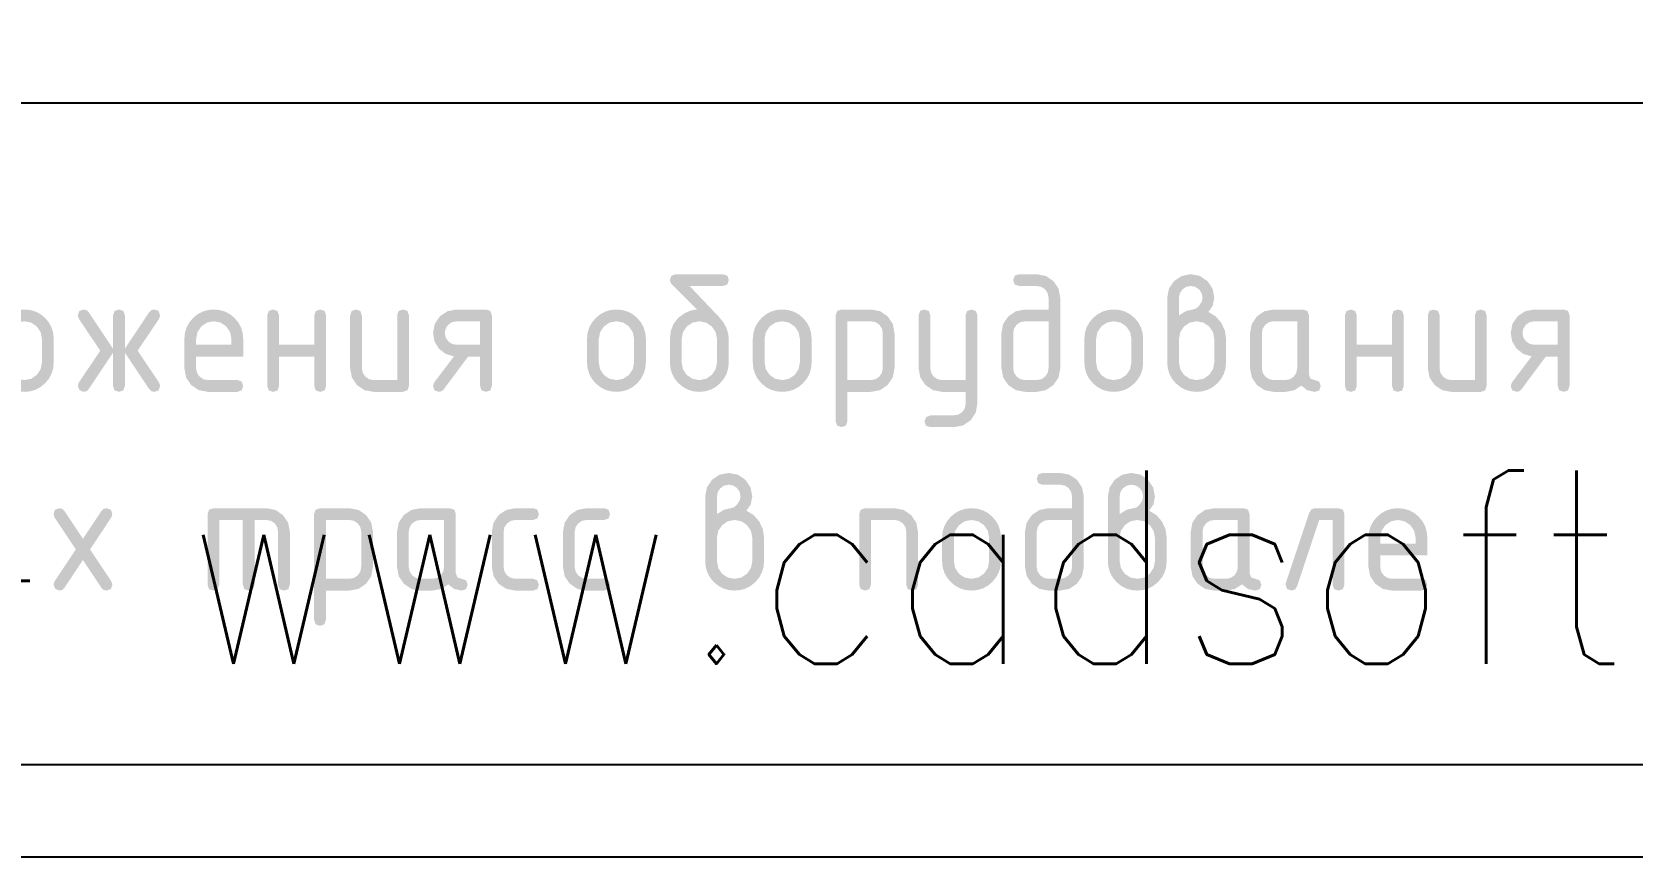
# Model space of a CAD drawing. Header units: millimetres. Extents: x 0 to 420, y 0 to 297.
# Drawn here: x 341.29 to 371.3, y 0 to 15.47 of the extents above; entities that cross this region are included whole.
import ezdxf

# ---------------------------------------------------------------- set-up
doc = ezdxf.new("R2010")
doc.units = ezdxf.units.MM
doc.layers.get('0').update_dxf_attribs({"linetype": 'CONTINUOUS'})
doc.styles.get("Standard").update_dxf_attribs({"font": 'STANDARD'})

# ---------------------------------------------------------------- blocks, each defined once
blk = doc.blocks.new('ABViewer')
at = {"color": 0, "true_color": 0x000001, "insert": (0, 0), "char_height": 0.05, "attachment_point": 1}
blk.add_mtext('ABViewer 16 trial version - www.cadsofttools.com', dxfattribs=at)

msp = doc.modelspace()

# ---------------------------------------------------------------- hatches: boundary and pattern name
at = {"true_color": 0x000007}
h = msp.add_hatch(color=0, dxfattribs=at)
h.paths.add_polyline_path([(354.359242, 9.712813), (354.359242, 9.271289), (354.349122, 9.161012), (354.318796, 9.059209), (354.268317, 8.965882), (354.197736, 8.881029), (354.112883, 8.810534), (354.019555, 8.760244), (353.917753, 8.730108), (353.807475, 8.720074), (353.697198, 8.730108), (353.595395, 8.760244), (353.502067, 8.810534), (353.417215, 8.881029), (353.346719, 8.965882), (353.29643, 9.059209), (353.266294, 9.161012), (353.25626, 9.271289), (353.25626, 9.712813), (353.274054, 9.867945), (353.327504, 10.00096), (353.416715, 10.111858), (353.541789, 10.200638), (353.656442, 10.248043), (353.762827, 10.264028), (353.278308, 10.748546), (353.25626, 10.81359), (353.283683, 10.897443), (353.366503, 10.925486), (354.250652, 10.925486), (354.333266, 10.897857), (354.360895, 10.815243), (354.333266, 10.732423), (354.250652, 10.705), (353.62392, 10.705), (354.178443, 10.121814), (354.257387, 10.024887), (354.313904, 9.924342), (354.34789, 9.820282)], flags=0)
h.paths.add_polyline_path([(354.138755, 9.271289), (354.138755, 9.712813), (354.114433, 9.839385), (354.041742, 9.946528), (353.93453, 10.019219), (353.807475, 10.043542), (353.680489, 10.019219), (353.57376, 9.946528), (353.500862, 9.839385), (353.476746, 9.712813), (353.476746, 9.271289), (353.500724, 9.143132), (353.572657, 9.036472), (353.679318, 8.964538), (353.807475, 8.94056), (353.93453, 8.964676), (354.041742, 9.037574), (354.114433, 9.144303)], flags=0)
h = msp.add_hatch(color=0, dxfattribs=at)
h.paths.add_polyline_path([(360.577156, 10.484514), (360.577156, 9.161046), (360.54491, 8.990032), (360.448172, 8.847956), (360.305821, 8.751976), (360.136184, 8.720074), (359.915147, 8.720074), (359.744132, 8.752044), (359.602056, 8.848507), (359.506076, 8.991134), (359.474175, 9.161046), (359.474175, 9.823056), (359.506145, 9.993864), (359.602608, 10.136146), (359.745235, 10.23192), (359.915147, 10.264028), (360.35667, 10.264028), (360.35667, 10.484514), (360.340616, 10.570504), (360.292729, 10.64161), (360.221691, 10.689015), (360.136184, 10.705), (359.804904, 10.705), (359.722084, 10.732423), (359.694661, 10.815243), (359.722084, 10.897857), (359.804904, 10.925486), (360.136184, 10.925486), (360.306992, 10.89324), (360.449274, 10.796502), (360.545048, 10.654151)], flags=0)
h.paths.add_polyline_path([(360.35667, 9.161046), (360.35667, 10.043542), (359.915147, 10.043542), (359.830329, 10.027419), (359.759153, 9.97905), (359.710784, 9.907667), (359.694661, 9.823056), (359.694661, 9.161046), (359.710853, 9.077124), (359.759704, 9.005603), (359.831224, 8.956752), (359.915147, 8.94056), (360.136184, 8.94056), (360.220796, 8.956683), (360.292178, 9.005052), (360.340547, 9.076228)], flags=0)
h = msp.add_hatch(color=0, dxfattribs=at)
h.paths.add_polyline_path([(362.803618, 10.153785), (362.938115, 10.236398), (363.061036, 10.264028), (363.126699, 10.283114), (363.187815, 10.340647), (363.230741, 10.41258), (363.245141, 10.484514), (363.229087, 10.570504), (363.1812, 10.64161), (363.110094, 10.689015), (363.024104, 10.705), (362.939286, 10.688877), (362.86811, 10.640508), (362.819741, 10.569332), (362.803618, 10.484514)], flags=0)
h.paths.add_polyline_path([(363.355385, 10.218828), (363.491328, 10.136491), (363.596266, 10.016532), (363.663514, 9.871287), (363.686114, 9.712813), (363.686114, 9.271289), (363.675994, 9.160383), (363.645668, 9.058313), (363.595189, 8.965029), (363.524608, 8.880478), (363.439755, 8.810301), (363.346427, 8.760175), (363.244625, 8.730099), (363.134347, 8.720074), (363.023441, 8.730108), (362.921371, 8.760244), (362.828087, 8.810534), (362.743536, 8.881029), (362.673359, 8.965882), (362.623233, 9.059209), (362.593157, 9.161012), (362.583132, 9.271289), (362.583132, 10.484514), (362.615102, 10.655322), (362.711565, 10.797604), (362.854192, 10.893378), (363.024104, 10.925486), (363.195188, 10.89324), (363.337746, 10.796502), (363.433519, 10.654151), (363.465628, 10.484514), (363.437998, 10.334515)], flags=0)
h.paths.add_polyline_path([(363.465628, 9.271289), (363.465628, 9.712813), (363.441374, 9.839385), (363.369165, 9.946528), (363.262505, 10.019219), (363.134347, 10.043542), (363.00619, 10.019219), (362.899529, 9.946528), (362.827596, 9.839385), (362.803618, 9.712813), (362.803618, 9.271289), (362.827596, 9.143132), (362.899529, 9.036472), (363.00619, 8.964538), (363.134347, 8.94056), (363.262505, 8.964676), (363.369165, 9.037574), (363.441374, 9.144303)], flags=0)
h = msp.add_hatch(color=0, dxfattribs=at)
h.paths.add_polyline_path([(340.596392, 9.271289), (340.596392, 9.712813), (340.606426, 9.822772), (340.636562, 9.92441), (340.686852, 10.017678), (340.757347, 10.102522), (340.8422, 10.173103), (340.935528, 10.223583), (341.03733, 10.253908), (341.147608, 10.264028), (341.259229, 10.254011), (341.361755, 10.223996), (341.455186, 10.174033), (341.539522, 10.104176), (341.60938, 10.019848), (341.659342, 9.926478), (341.689358, 9.824115), (341.699374, 9.712813), (341.699374, 9.271289), (341.689254, 9.161012), (341.658929, 9.059209), (341.60845, 8.965882), (341.537868, 8.881029), (341.453015, 8.810534), (341.359688, 8.760244), (341.257885, 8.730108), (341.147608, 8.720074), (341.03733, 8.730108), (340.935528, 8.760244), (340.8422, 8.810534), (340.757347, 8.881029), (340.686852, 8.965882), (340.636562, 9.059209), (340.606426, 9.161012)], flags=0)
h.paths.add_polyline_path([(341.478888, 9.271289), (341.478888, 9.712813), (341.454566, 9.839385), (341.381874, 9.946528), (341.274663, 10.019219), (341.147608, 10.043542), (341.020621, 10.019219), (340.913892, 9.946528), (340.840994, 9.839385), (340.816879, 9.712813), (340.816879, 9.271289), (340.840856, 9.143132), (340.91279, 9.036472), (341.01945, 8.964538), (341.147608, 8.94056), (341.274663, 8.964676), (341.381874, 9.037574), (341.454566, 9.144303)], flags=0)
for points in [[(342.812881, 9.457049), (342.353167, 8.768581), (342.313962, 8.732132), (342.261114, 8.720074), (342.183393, 8.752596), (342.150871, 8.830317), (342.169061, 8.892053), (342.572, 9.491775), (342.169061, 10.092049), (342.150871, 10.153785), (342.178294, 10.236398), (342.261114, 10.264028), (342.313962, 10.251763), (342.353167, 10.215521), (342.812881, 9.527053), (342.812881, 10.153785), (342.840304, 10.236398), (342.923124, 10.264028), (343.005737, 10.236398), (343.033367, 10.153785), (343.033367, 9.527053), (343.492529, 10.215521), (343.531321, 10.251763), (343.584582, 10.264028), (343.667195, 10.236398), (343.694825, 10.153785), (343.676635, 10.092049), (343.273697, 9.491775), (343.676635, 8.892053), (343.694825, 8.830317), (343.667195, 8.747497), (343.584582, 8.720074), (343.531321, 8.732132), (343.492529, 8.768581), (343.033367, 9.457049), (343.033367, 8.830317), (343.005737, 8.747497), (342.923124, 8.720074), (342.840304, 8.747497), (342.812881, 8.830317)], [(345.924944, 9.381532), (345.924944, 8.830317), (345.897314, 8.747497), (345.814701, 8.720074), (345.731881, 8.747497), (345.704458, 8.830317), (345.704458, 10.153785), (345.731881, 10.236398), (345.814701, 10.264028), (345.897314, 10.236398), (345.924944, 10.153785), (345.924944, 9.60257), (346.586953, 9.60257), (346.586953, 10.153785), (346.614376, 10.236398), (346.697196, 10.264028), (346.77981, 10.236398), (346.807439, 10.153785), (346.807439, 8.830317), (346.77981, 8.747497), (346.697196, 8.720074), (346.614376, 8.747497), (346.586953, 8.830317), (346.586953, 9.381532)], [(348.361918, 10.153785), (348.361918, 8.830317), (348.334288, 8.747497), (348.251675, 8.720074), (347.699909, 8.720074), (347.528894, 8.751976), (347.386818, 8.847956), (347.290838, 8.990032), (347.258936, 9.161046), (347.258936, 10.153785), (347.286359, 10.236398), (347.369179, 10.264028), (347.451793, 10.236398), (347.479422, 10.153785), (347.479422, 9.161046), (347.495614, 9.077124), (347.544466, 9.005603), (347.615986, 8.956752), (347.699909, 8.94056), (348.141432, 8.94056), (348.141432, 10.153785), (348.168855, 10.236398), (348.251675, 10.264028), (348.334288, 10.236398)], [(358.802192, 8.496281), (358.802192, 8.720074), (358.360668, 8.720074), (358.189654, 8.752044), (358.047578, 8.848507), (357.951597, 8.991134), (357.919696, 9.161046), (357.919696, 10.153785), (357.947119, 10.236398), (358.029939, 10.264028), (358.112552, 10.236398), (358.140182, 10.153785), (358.140182, 9.161046), (358.156374, 9.077124), (358.205225, 9.005603), (358.276746, 8.956752), (358.360668, 8.94056), (358.802192, 8.94056), (358.802192, 10.153785), (358.829614, 10.236398), (358.912435, 10.264028), (358.995048, 10.236398), (359.022678, 10.153785), (359.022678, 8.499588), (358.990983, 8.329676), (358.896449, 8.187049), (358.755821, 8.090793), (358.586666, 8.058616), (358.140182, 8.058616), (358.057362, 8.086245), (358.029939, 8.168859), (358.063012, 8.245478), (358.140182, 8.279102), (358.581705, 8.279102), (358.667213, 8.294674), (358.738251, 8.340838), (358.786137, 8.410704)], [(366.136613, 9.381532), (366.136613, 8.830317), (366.108984, 8.747497), (366.02637, 8.720074), (365.94355, 8.747497), (365.916127, 8.830317), (365.916127, 10.153785), (365.94355, 10.236398), (366.02637, 10.264028), (366.108984, 10.236398), (366.136613, 10.153785), (366.136613, 9.60257), (366.798623, 9.60257), (366.798623, 10.153785), (366.826046, 10.236398), (366.908866, 10.264028), (366.991479, 10.236398), (367.019109, 10.153785), (367.019109, 8.830317), (366.991479, 8.747497), (366.908866, 8.720074), (366.826046, 8.747497), (366.798623, 8.830317), (366.798623, 9.381532)], [(368.573588, 10.153785), (368.573588, 8.830317), (368.545958, 8.747497), (368.463345, 8.720074), (367.911578, 8.720074), (367.740564, 8.751976), (367.598488, 8.847956), (367.502507, 8.990032), (367.470606, 9.161046), (367.470606, 10.153785), (367.498029, 10.236398), (367.580849, 10.264028), (367.663462, 10.236398), (367.691092, 10.153785), (367.691092, 9.161046), (367.707284, 9.077124), (367.756135, 9.005603), (367.827656, 8.956752), (367.911578, 8.94056), (368.353102, 8.94056), (368.353102, 10.153785), (368.380525, 10.236398), (368.463345, 10.264028), (368.545958, 10.236398)], [(342.38114, 5.766273), (342.78022, 5.16655), (342.798961, 5.104814), (342.771331, 5.021994), (342.688718, 4.994571), (342.635457, 5.006629), (342.596665, 5.043078), (342.247194, 5.567835), (341.898275, 5.043078), (341.85907, 5.006629), (341.806222, 4.994571), (341.728501, 5.027093), (341.695979, 5.104814), (341.714169, 5.16655), (342.1138, 5.766273), (341.714169, 6.366546), (341.695979, 6.428282), (341.723402, 6.510896), (341.806222, 6.538525), (341.85907, 6.526261), (341.898275, 6.490018), (342.247194, 5.966915), (342.596665, 6.490018), (342.635457, 6.526261), (342.688718, 6.538525), (342.771331, 6.511309), (342.798961, 6.429936), (342.78022, 6.366546)], [(344.694588, 6.538525), (345.687327, 6.538525), (345.856964, 6.506279), (345.999315, 6.409541), (346.096053, 6.26719), (346.128299, 6.097553), (346.128299, 5.104814), (346.10067, 5.021994), (346.018056, 4.994571), (345.935236, 5.021994), (345.907813, 5.104814), (345.907813, 6.097553), (345.891828, 6.18306), (345.844423, 6.254098), (345.773317, 6.301985), (345.687327, 6.318039), (345.466841, 6.318039), (345.466841, 5.104814), (345.439211, 5.021994), (345.356598, 4.994571), (345.273778, 5.021994), (345.246355, 5.104814), (345.246355, 6.318039), (344.804831, 6.318039), (344.804831, 5.104814), (344.777202, 5.021994), (344.694588, 4.994571), (344.611768, 5.021994), (344.584345, 5.104814), (344.584345, 6.428282), (344.611768, 6.510896)], [(350.136935, 6.097553), (350.136935, 5.435544), (350.153127, 5.351621), (350.201978, 5.280101), (350.273498, 5.231249), (350.357421, 5.215057), (350.688701, 5.215057), (350.771314, 5.187428), (350.798944, 5.104814), (350.771314, 5.021994), (350.688701, 4.994571), (350.357421, 4.994571), (350.186406, 5.026473), (350.04433, 5.122453), (349.94835, 5.264529), (349.916448, 5.435544), (349.916448, 6.097553), (349.94835, 6.268361), (350.04433, 6.410643), (350.186406, 6.506417), (350.357421, 6.538525), (350.688701, 6.538525), (350.771314, 6.510896), (350.798944, 6.428282), (350.771314, 6.345462), (350.688701, 6.318039), (350.357421, 6.318039), (350.272602, 6.301916), (350.201427, 6.253547), (350.153058, 6.182165)], [(351.470822, 6.097553), (351.470822, 5.435544), (351.487014, 5.351621), (351.535865, 5.280101), (351.607386, 5.231249), (351.691308, 5.215057), (352.022589, 5.215057), (352.105202, 5.187428), (352.132832, 5.104814), (352.105202, 5.021994), (352.022589, 4.994571), (351.691308, 4.994571), (351.520294, 5.026473), (351.378218, 5.122453), (351.282238, 5.264529), (351.250336, 5.435544), (351.250336, 6.097553), (351.282238, 6.268361), (351.378218, 6.410643), (351.520294, 6.506417), (351.691308, 6.538525), (352.022589, 6.538525), (352.105202, 6.510896), (352.132832, 6.428282), (352.105202, 6.345462), (352.022589, 6.318039), (351.691308, 6.318039), (351.60649, 6.301916), (351.535314, 6.253547), (351.486945, 6.182165)], [(356.806477, 5.104814), (356.806477, 6.428282), (356.8339, 6.510896), (356.91672, 6.538525), (357.468487, 6.538525), (357.638123, 6.506279), (357.780474, 6.409541), (357.877213, 6.26719), (357.909459, 6.097553), (357.909459, 5.104814), (357.881829, 5.021994), (357.799216, 4.994571), (357.716396, 5.021994), (357.688973, 5.104814), (357.688973, 6.097553), (357.672919, 6.18306), (357.625032, 6.254098), (357.553994, 6.301985), (357.468487, 6.318039), (357.026963, 6.318039), (357.026963, 5.104814), (356.999333, 5.021994), (356.91672, 4.994571), (356.8339, 5.021994)], [(365.354124, 6.538525), (365.795647, 6.538525), (365.87826, 6.510896), (365.90589, 6.428282), (365.90589, 5.104814), (365.87826, 5.021994), (365.795647, 4.994571), (365.712827, 5.021994), (365.685404, 5.104814), (365.685404, 6.318039), (365.432947, 6.318039), (365.01678, 5.069537), (364.978402, 5.013244), (364.913151, 4.994571), (364.830331, 5.022408), (364.802908, 5.106468), (364.807869, 5.140092), (365.243881, 6.448126), (365.286393, 6.515857)]]:
    msp.add_hatch(color=0, dxfattribs=at).paths.add_polyline_path(points, flags=0)
h = msp.add_hatch(color=0, dxfattribs=at)
h.paths.add_polyline_path([(344.701194, 10.043542), (344.574208, 10.019219), (344.467479, 9.946528), (344.394581, 9.839385), (344.370465, 9.712813), (344.370465, 9.60257), (345.032475, 9.60257), (345.032475, 9.712813), (345.008152, 9.839385), (344.935461, 9.946528), (344.828249, 10.019219)], flags=0)
h.paths.add_polyline_path([(344.370465, 9.381532), (344.370465, 9.161046), (344.386657, 9.077124), (344.435508, 9.005603), (344.507029, 8.956752), (344.590951, 8.94056), (345.142718, 8.94056), (345.225331, 8.91293), (345.252961, 8.830317), (345.225331, 8.747497), (345.142718, 8.720074), (344.590951, 8.720074), (344.419937, 8.751976), (344.277861, 8.847956), (344.181881, 8.990032), (344.149979, 9.161046), (344.149979, 9.712813), (344.160013, 9.822772), (344.190149, 9.92441), (344.240439, 10.017678), (344.310934, 10.102522), (344.395787, 10.173103), (344.489114, 10.223583), (344.590917, 10.253908), (344.701194, 10.264028), (344.812815, 10.254011), (344.915341, 10.223996), (345.008772, 10.174033), (345.093108, 10.104176), (345.162966, 10.019848), (345.212929, 9.926478), (345.242944, 9.824115), (345.252961, 9.712813), (345.252961, 9.381532)], flags=0)
h = msp.add_hatch(color=0, dxfattribs=at)
h.paths.add_polyline_path([(349.20588, 9.38484), (349.050162, 9.430728), (348.924209, 9.528707), (348.841114, 9.663892), (348.813415, 9.823056), (348.845317, 9.993864), (348.941297, 10.136146), (349.083373, 10.23192), (349.254387, 10.264028), (349.806154, 10.264028), (349.888767, 10.236398), (349.916397, 10.153785), (349.916397, 8.830317), (349.888767, 8.747497), (349.806154, 8.720074), (349.723334, 8.747497), (349.695911, 8.830317), (349.695911, 9.381532), (349.471566, 9.381532), (349.012404, 8.765274), (348.973199, 8.731305), (348.923658, 8.720074), (348.840838, 8.747497), (348.813415, 8.830317), (348.835464, 8.897014)], flags=0)
h.paths.add_polyline_path([(349.033901, 9.823056), (349.050093, 9.73872), (349.098944, 9.667613), (349.170465, 9.618762), (349.254387, 9.60257), (349.695911, 9.60257), (349.695911, 10.043542), (349.254387, 10.043542), (349.169569, 10.027419), (349.098393, 9.97905), (349.050024, 9.907667)], flags=0)
h = msp.add_hatch(color=0, dxfattribs=at)
h.paths.add_polyline_path([(351.701781, 9.271289), (351.701781, 9.712813), (351.711815, 9.822772), (351.741951, 9.92441), (351.792241, 10.017678), (351.862736, 10.102522), (351.947589, 10.173103), (352.040916, 10.223583), (352.142719, 10.253908), (352.252996, 10.264028), (352.364618, 10.254011), (352.467144, 10.223996), (352.560575, 10.174033), (352.64491, 10.104176), (352.714768, 10.019848), (352.764731, 9.926478), (352.794746, 9.824115), (352.804763, 9.712813), (352.804763, 9.271289), (352.794643, 9.161012), (352.764317, 9.059209), (352.713838, 8.965882), (352.643257, 8.881029), (352.558404, 8.810534), (352.465076, 8.760244), (352.363274, 8.730108), (352.252996, 8.720074), (352.142719, 8.730108), (352.040916, 8.760244), (351.947589, 8.810534), (351.862736, 8.881029), (351.792241, 8.965882), (351.741951, 9.059209), (351.711815, 9.161012)], flags=0)
h.paths.add_polyline_path([(352.584277, 9.271289), (352.584277, 9.712813), (352.559954, 9.839385), (352.487263, 9.946528), (352.380052, 10.019219), (352.252996, 10.043542), (352.12601, 10.019219), (352.019281, 9.946528), (351.946383, 9.839385), (351.922267, 9.712813), (351.922267, 9.271289), (351.946245, 9.143132), (352.018179, 9.036472), (352.124839, 8.964538), (352.252996, 8.94056), (352.380052, 8.964676), (352.487263, 9.037574), (352.559954, 9.144303)], flags=0)
h = msp.add_hatch(color=0, dxfattribs=at)
h.paths.add_polyline_path([(354.810738, 9.271289), (354.810738, 9.712813), (354.820772, 9.822772), (354.850908, 9.92441), (354.901198, 10.017678), (354.971693, 10.102522), (355.056546, 10.173103), (355.149874, 10.223583), (355.251676, 10.253908), (355.361954, 10.264028), (355.473575, 10.254011), (355.576101, 10.223996), (355.669532, 10.174033), (355.753868, 10.104176), (355.823726, 10.019848), (355.873688, 9.926478), (355.903704, 9.824115), (355.91372, 9.712813), (355.91372, 9.271289), (355.9036, 9.161012), (355.873275, 9.059209), (355.822796, 8.965882), (355.752214, 8.881029), (355.667361, 8.810534), (355.574034, 8.760244), (355.472231, 8.730108), (355.361954, 8.720074), (355.251676, 8.730108), (355.149874, 8.760244), (355.056546, 8.810534), (354.971693, 8.881029), (354.901198, 8.965882), (354.850908, 9.059209), (354.820772, 9.161012)], flags=0)
h.paths.add_polyline_path([(355.693234, 9.271289), (355.693234, 9.712813), (355.668912, 9.839385), (355.59622, 9.946528), (355.489009, 10.019219), (355.361954, 10.043542), (355.234968, 10.019219), (355.128238, 9.946528), (355.05534, 9.839385), (355.031225, 9.712813), (355.031225, 9.271289), (355.055202, 9.143132), (355.127136, 9.036472), (355.233796, 8.964538), (355.361954, 8.94056), (355.489009, 8.964676), (355.59622, 9.037574), (355.668912, 9.144303)], flags=0)
h = msp.add_hatch(color=0, dxfattribs=at)
h.paths.add_polyline_path([(356.365217, 10.153785), (356.39264, 10.236398), (356.47546, 10.264028), (357.027227, 10.264028), (357.198035, 10.23192), (357.340317, 10.136146), (357.436091, 9.993864), (357.468199, 9.823056), (357.468199, 9.161046), (357.436091, 8.991134), (357.340317, 8.848507), (357.198035, 8.752044), (357.027227, 8.720074), (356.585703, 8.720074), (356.585703, 8.168859), (356.558074, 8.086245), (356.47546, 8.058616), (356.39264, 8.086245), (356.365217, 8.168859)], flags=0)
h.paths.add_polyline_path([(356.585703, 10.043542), (356.585703, 8.94056), (357.027227, 8.94056), (357.111838, 8.956683), (357.183221, 9.005052), (357.23159, 9.076228), (357.247713, 9.161046), (357.247713, 9.823056), (357.231659, 9.908563), (357.183772, 9.979601), (357.112734, 10.027488), (357.027227, 10.043542)], flags=0)
h = msp.add_hatch(color=0, dxfattribs=at)
h.paths.add_polyline_path([(361.028653, 9.271289), (361.028653, 9.712813), (361.038687, 9.822772), (361.068823, 9.92441), (361.119113, 10.017678), (361.189608, 10.102522), (361.274461, 10.173103), (361.367788, 10.223583), (361.469591, 10.253908), (361.579869, 10.264028), (361.69149, 10.254011), (361.794016, 10.223996), (361.887447, 10.174033), (361.971783, 10.104176), (362.04164, 10.019848), (362.091603, 9.926478), (362.121618, 9.824115), (362.131635, 9.712813), (362.131635, 9.271289), (362.121515, 9.161012), (362.09119, 9.059209), (362.04071, 8.965882), (361.970129, 8.881029), (361.885276, 8.810534), (361.791949, 8.760244), (361.690146, 8.730108), (361.579869, 8.720074), (361.469591, 8.730108), (361.367788, 8.760244), (361.274461, 8.810534), (361.189608, 8.881029), (361.119113, 8.965882), (361.068823, 9.059209), (361.038687, 9.161012)], flags=0)
h.paths.add_polyline_path([(361.911149, 9.271289), (361.911149, 9.712813), (361.886827, 9.839385), (361.814135, 9.946528), (361.706924, 10.019219), (361.579869, 10.043542), (361.452882, 10.019219), (361.346153, 9.946528), (361.273255, 9.839385), (361.249139, 9.712813), (361.249139, 9.271289), (361.273117, 9.143132), (361.345051, 9.036472), (361.451711, 8.964538), (361.579869, 8.94056), (361.706924, 8.964676), (361.814135, 9.037574), (361.886827, 9.144303)], flags=0)
h = msp.add_hatch(color=0, dxfattribs=at)
h.paths.add_polyline_path([(365.020106, 10.043542), (364.578583, 10.043542), (364.493765, 10.027419), (364.422589, 9.97905), (364.37422, 9.907667), (364.358097, 9.823056), (364.358097, 9.161046), (364.374289, 9.077124), (364.42314, 9.005603), (364.49466, 8.956752), (364.578583, 8.94056), (364.79962, 8.94056), (364.884232, 8.956683), (364.955614, 9.005052), (365.003983, 9.076228), (365.020106, 9.161046)], flags=0)
h.paths.add_polyline_path([(365.461078, 8.830317), (365.433449, 8.747497), (365.350835, 8.720074), (365.210758, 8.749151), (365.098379, 8.836932), (364.962642, 8.749151), (364.79962, 8.720074), (364.578583, 8.720074), (364.407568, 8.751976), (364.265493, 8.847956), (364.169512, 8.990032), (364.137611, 9.161046), (364.137611, 9.823056), (364.169512, 9.993864), (364.265493, 10.136146), (364.407568, 10.23192), (364.578583, 10.264028), (365.130349, 10.264028), (365.212963, 10.236398), (365.240592, 10.153785), (365.240592, 9.050803), (365.268015, 8.967983), (365.350835, 8.94056), (365.433449, 8.91293)], flags=0)
h = msp.add_hatch(color=0, dxfattribs=at)
h.paths.add_polyline_path([(369.41755, 9.38484), (369.261832, 9.430728), (369.135879, 9.528707), (369.052783, 9.663892), (369.025085, 9.823056), (369.056986, 9.993864), (369.152967, 10.136146), (369.295042, 10.23192), (369.466057, 10.264028), (370.017823, 10.264028), (370.100437, 10.236398), (370.128066, 10.153785), (370.128066, 8.830317), (370.100437, 8.747497), (370.017823, 8.720074), (369.935003, 8.747497), (369.90758, 8.830317), (369.90758, 9.381532), (369.683236, 9.381532), (369.224073, 8.765274), (369.184868, 8.731305), (369.135328, 8.720074), (369.052508, 8.747497), (369.025085, 8.830317), (369.047133, 8.897014)], flags=0)
h.paths.add_polyline_path([(369.245571, 9.823056), (369.261763, 9.73872), (369.310614, 9.667613), (369.382134, 9.618762), (369.466057, 9.60257), (369.90758, 9.60257), (369.90758, 10.043542), (369.466057, 10.043542), (369.381239, 10.027419), (369.310063, 9.97905), (369.261694, 9.907667)], flags=0)
h = msp.add_hatch(color=0, dxfattribs=at)
h.paths.add_polyline_path([(354.138597, 6.428282), (354.273094, 6.510896), (354.396015, 6.538525), (354.461678, 6.557611), (354.522794, 6.615144), (354.56572, 6.687078), (354.58012, 6.759011), (354.564066, 6.845001), (354.516179, 6.916108), (354.445073, 6.963512), (354.359083, 6.979498), (354.274265, 6.963374), (354.203089, 6.915005), (354.15472, 6.84383), (354.138597, 6.759011)], flags=0)
h.paths.add_polyline_path([(354.690363, 6.493326), (354.826307, 6.410988), (354.931245, 6.29103), (354.998493, 6.145784), (355.021093, 5.98731), (355.021093, 5.545787), (355.010973, 5.43488), (354.980647, 5.332811), (354.930168, 5.239526), (354.859587, 5.154975), (354.774734, 5.084798), (354.681406, 5.034672), (354.579604, 5.004597), (354.469326, 4.994571), (354.35842, 5.004605), (354.25635, 5.034741), (354.163066, 5.085031), (354.078515, 5.155526), (354.008338, 5.240379), (353.958212, 5.333707), (353.928136, 5.435509), (353.918111, 5.545787), (353.918111, 6.759011), (353.950081, 6.929819), (354.046544, 7.072102), (354.189171, 7.167875), (354.359083, 7.199984), (354.530167, 7.167738), (354.672725, 7.070999), (354.768498, 6.928648), (354.800607, 6.759011), (354.772977, 6.609012)], flags=0)
h.paths.add_polyline_path([(354.800607, 5.545787), (354.800607, 5.98731), (354.776353, 6.113883), (354.704144, 6.221025), (354.597484, 6.293717), (354.469326, 6.318039), (354.341169, 6.293717), (354.234508, 6.221025), (354.162575, 6.113883), (354.138597, 5.98731), (354.138597, 5.545787), (354.162575, 5.417629), (354.234508, 5.310969), (354.341169, 5.239035), (354.469326, 5.215057), (354.597484, 5.239173), (354.704144, 5.312071), (354.776353, 5.4188)], flags=0)
h = msp.add_hatch(color=0, dxfattribs=at)
h.paths.add_polyline_path([(361.018416, 6.759011), (361.018416, 5.435544), (360.98617, 5.264529), (360.889432, 5.122453), (360.74708, 5.026473), (360.577444, 4.994571), (360.356407, 4.994571), (360.185392, 5.026542), (360.043316, 5.123004), (359.947336, 5.265631), (359.915434, 5.435544), (359.915434, 6.097553), (359.947405, 6.268361), (360.043868, 6.410643), (360.186495, 6.506417), (360.356407, 6.538525), (360.79793, 6.538525), (360.79793, 6.759011), (360.781876, 6.845001), (360.733989, 6.916108), (360.662951, 6.963512), (360.577444, 6.979498), (360.246164, 6.979498), (360.163343, 7.00692), (360.135921, 7.089741), (360.163343, 7.172354), (360.246164, 7.199984), (360.577444, 7.199984), (360.748252, 7.167738), (360.890534, 7.070999), (360.986308, 6.928648)], flags=0)
h.paths.add_polyline_path([(360.79793, 5.435544), (360.79793, 6.318039), (360.356407, 6.318039), (360.271588, 6.301916), (360.200413, 6.253547), (360.152044, 6.182165), (360.135921, 6.097553), (360.135921, 5.435544), (360.152112, 5.351621), (360.200964, 5.280101), (360.272484, 5.231249), (360.356407, 5.215057), (360.577444, 5.215057), (360.662055, 5.23118), (360.733438, 5.27955), (360.781807, 5.350725)], flags=0)
h = msp.add_hatch(color=0, dxfattribs=at)
h.paths.add_polyline_path([(361.690399, 6.428282), (361.824896, 6.510896), (361.947817, 6.538525), (362.01348, 6.557611), (362.074596, 6.615144), (362.117522, 6.687078), (362.131923, 6.759011), (362.115868, 6.845001), (362.067982, 6.916108), (361.996875, 6.963512), (361.910885, 6.979498), (361.826067, 6.963374), (361.754891, 6.915005), (361.706522, 6.84383), (361.690399, 6.759011)], flags=0)
h.paths.add_polyline_path([(362.242166, 6.493326), (362.378109, 6.410988), (362.483047, 6.29103), (362.550295, 6.145784), (362.572895, 5.98731), (362.572895, 5.545787), (362.562775, 5.43488), (362.532449, 5.332811), (362.48197, 5.239526), (362.411389, 5.154975), (362.326536, 5.084798), (362.233208, 5.034672), (362.131406, 5.004597), (362.021128, 4.994571), (361.910222, 5.004605), (361.808153, 5.034741), (361.714868, 5.085031), (361.630317, 5.155526), (361.56014, 5.240379), (361.510014, 5.333707), (361.479938, 5.435509), (361.469913, 5.545787), (361.469913, 6.759011), (361.501884, 6.929819), (361.598346, 7.072102), (361.740973, 7.167875), (361.910885, 7.199984), (362.081969, 7.167738), (362.224527, 7.070999), (362.3203, 6.928648), (362.352409, 6.759011), (362.324779, 6.609012)], flags=0)
h.paths.add_polyline_path([(362.352409, 5.545787), (362.352409, 5.98731), (362.328155, 6.113883), (362.255946, 6.221025), (362.149286, 6.293717), (362.021128, 6.318039), (361.892971, 6.293717), (361.786311, 6.221025), (361.714377, 6.113883), (361.690399, 5.98731), (361.690399, 5.545787), (361.714377, 5.417629), (361.786311, 5.310969), (361.892971, 5.239035), (362.021128, 5.215057), (362.149286, 5.239173), (362.255946, 5.312071), (362.328155, 5.4188)], flags=0)
h = msp.add_hatch(color=0, dxfattribs=at)
h.paths.add_polyline_path([(346.583453, 6.428282), (346.610876, 6.510896), (346.693696, 6.538525), (347.245463, 6.538525), (347.416271, 6.506417), (347.558553, 6.410643), (347.654327, 6.268361), (347.686435, 6.097553), (347.686435, 5.435544), (347.654327, 5.265631), (347.558553, 5.123004), (347.416271, 5.026542), (347.245463, 4.994571), (346.803939, 4.994571), (346.803939, 4.443356), (346.77631, 4.360743), (346.693696, 4.333113), (346.610876, 4.360743), (346.583453, 4.443356)], flags=0)
h.paths.add_polyline_path([(346.803939, 6.318039), (346.803939, 5.215057), (347.245463, 5.215057), (347.330074, 5.23118), (347.401457, 5.27955), (347.449826, 5.350725), (347.465949, 5.435544), (347.465949, 6.097553), (347.449895, 6.18306), (347.402008, 6.254098), (347.33097, 6.301985), (347.245463, 6.318039)], flags=0)
h = msp.add_hatch(color=0, dxfattribs=at)
h.paths.add_polyline_path([(349.020427, 6.318039), (348.578904, 6.318039), (348.494086, 6.301916), (348.42291, 6.253547), (348.374541, 6.182165), (348.358418, 6.097553), (348.358418, 5.435544), (348.37461, 5.351621), (348.423461, 5.280101), (348.494982, 5.231249), (348.578904, 5.215057), (348.799941, 5.215057), (348.884553, 5.23118), (348.955935, 5.27955), (349.004304, 5.350725), (349.020427, 5.435544)], flags=0)
h.paths.add_polyline_path([(349.4614, 5.104814), (349.43377, 5.021994), (349.351157, 4.994571), (349.211079, 5.023648), (349.0987, 5.111429), (348.962963, 5.023648), (348.799941, 4.994571), (348.578904, 4.994571), (348.40789, 5.026473), (348.265814, 5.122453), (348.169833, 5.264529), (348.137932, 5.435544), (348.137932, 6.097553), (348.169833, 6.268361), (348.265814, 6.410643), (348.40789, 6.506417), (348.578904, 6.538525), (349.130671, 6.538525), (349.213284, 6.510896), (349.240914, 6.428282), (349.240914, 5.3253), (349.268337, 5.24248), (349.351157, 5.215057), (349.43377, 5.187428)], flags=0)
h = msp.add_hatch(color=0, dxfattribs=at)
h.paths.add_polyline_path([(358.360956, 5.545787), (358.360956, 5.98731), (358.37099, 6.097269), (358.401126, 6.198908), (358.451415, 6.292175), (358.521911, 6.377019), (358.606763, 6.447601), (358.700091, 6.49808), (358.801893, 6.528405), (358.912171, 6.538525), (359.023792, 6.528509), (359.126318, 6.498493), (359.219749, 6.448531), (359.304085, 6.378673), (359.373943, 6.294346), (359.423905, 6.200975), (359.453921, 6.098612), (359.463937, 5.98731), (359.463937, 5.545787), (359.453818, 5.435509), (359.423492, 5.333707), (359.373013, 5.240379), (359.302431, 5.155526), (359.217579, 5.085031), (359.124251, 5.034741), (359.022448, 5.004605), (358.912171, 4.994571), (358.801893, 5.004605), (358.700091, 5.034741), (358.606763, 5.085031), (358.521911, 5.155526), (358.451415, 5.240379), (358.401126, 5.333707), (358.37099, 5.435509)], flags=0)
h.paths.add_polyline_path([(359.243451, 5.545787), (359.243451, 5.98731), (359.219129, 6.113883), (359.146437, 6.221025), (359.039226, 6.293717), (358.912171, 6.318039), (358.785185, 6.293717), (358.678456, 6.221025), (358.605557, 6.113883), (358.581442, 5.98731), (358.581442, 5.545787), (358.60542, 5.417629), (358.677353, 5.310969), (358.784013, 5.239035), (358.912171, 5.215057), (359.039226, 5.239173), (359.146437, 5.312071), (359.219129, 5.4188)], flags=0)
h = msp.add_hatch(color=0, dxfattribs=at)
h.paths.add_polyline_path([(363.906887, 6.318039), (363.465364, 6.318039), (363.380546, 6.301916), (363.30937, 6.253547), (363.261001, 6.182165), (363.244878, 6.097553), (363.244878, 5.435544), (363.26107, 5.351621), (363.309921, 5.280101), (363.381441, 5.231249), (363.465364, 5.215057), (363.686401, 5.215057), (363.771013, 5.23118), (363.842395, 5.27955), (363.890764, 5.350725), (363.906887, 5.435544)], flags=0)
h.paths.add_polyline_path([(364.34786, 5.104814), (364.32023, 5.021994), (364.237617, 4.994571), (364.097539, 5.023648), (363.98516, 5.111429), (363.849423, 5.023648), (363.686401, 4.994571), (363.465364, 4.994571), (363.294349, 5.026473), (363.152274, 5.122453), (363.056293, 5.264529), (363.024392, 5.435544), (363.024392, 6.097553), (363.056293, 6.268361), (363.152274, 6.410643), (363.294349, 6.506417), (363.465364, 6.538525), (364.01713, 6.538525), (364.099744, 6.510896), (364.127374, 6.428282), (364.127374, 5.3253), (364.154796, 5.24248), (364.237617, 5.215057), (364.32023, 5.187428)], flags=0)
h = msp.add_hatch(color=0, dxfattribs=at)
h.paths.add_polyline_path([(366.908602, 6.318039), (366.781616, 6.293717), (366.674887, 6.221025), (366.601989, 6.113883), (366.577873, 5.98731), (366.577873, 5.877067), (367.239883, 5.877067), (367.239883, 5.98731), (367.21556, 6.113883), (367.142869, 6.221025), (367.035657, 6.293717)], flags=0)
h.paths.add_polyline_path([(366.577873, 5.65603), (366.577873, 5.435544), (366.594065, 5.351621), (366.642917, 5.280101), (366.714437, 5.231249), (366.798359, 5.215057), (367.350126, 5.215057), (367.432739, 5.187428), (367.460369, 5.104814), (367.432739, 5.021994), (367.350126, 4.994571), (366.798359, 4.994571), (366.627345, 5.026473), (366.485269, 5.122453), (366.389289, 5.264529), (366.357387, 5.435544), (366.357387, 5.98731), (366.367421, 6.097269), (366.397557, 6.198908), (366.447847, 6.292175), (366.518342, 6.377019), (366.603195, 6.447601), (366.696522, 6.49808), (366.798325, 6.528405), (366.908602, 6.538525), (367.020223, 6.528509), (367.122749, 6.498493), (367.21618, 6.448531), (367.300516, 6.378673), (367.370374, 6.294346), (367.420337, 6.200975), (367.450352, 6.098612), (367.460369, 5.98731), (367.460369, 5.65603)], flags=0)

# ---------------------------------------------------------------- linework, layer by layer
at = {"color": 0, "true_color": 0x000007}
for points in [[(0.211668, 0), (420.073667, 0), (420.073667, 296.925999), (0.211668, 296.925999)], [(7.239002, 1.735667), (418.338, 1.735667), (418.338, 295.190332), (7.239002, 295.190332)]]:
    msp.add_lwpolyline(points, close=True, dxfattribs=at)
for points in [[(319.193334, 14.139333), (418.338, 14.139333)], [(265.472334, 1.735667), (418.338, 1.735667)]]:
    msp.add_lwpolyline(points, dxfattribs=at)

# ---------------------------------------------------------------- block references
at = {"color": 0, "true_color": 0x000000, "xscale": 72.47926, "yscale": 72.47926}
msp.add_blockref('ABViewer', (280.119667, 7.247926), dxfattribs=at)

doc.saveas('drawing.dxf')
